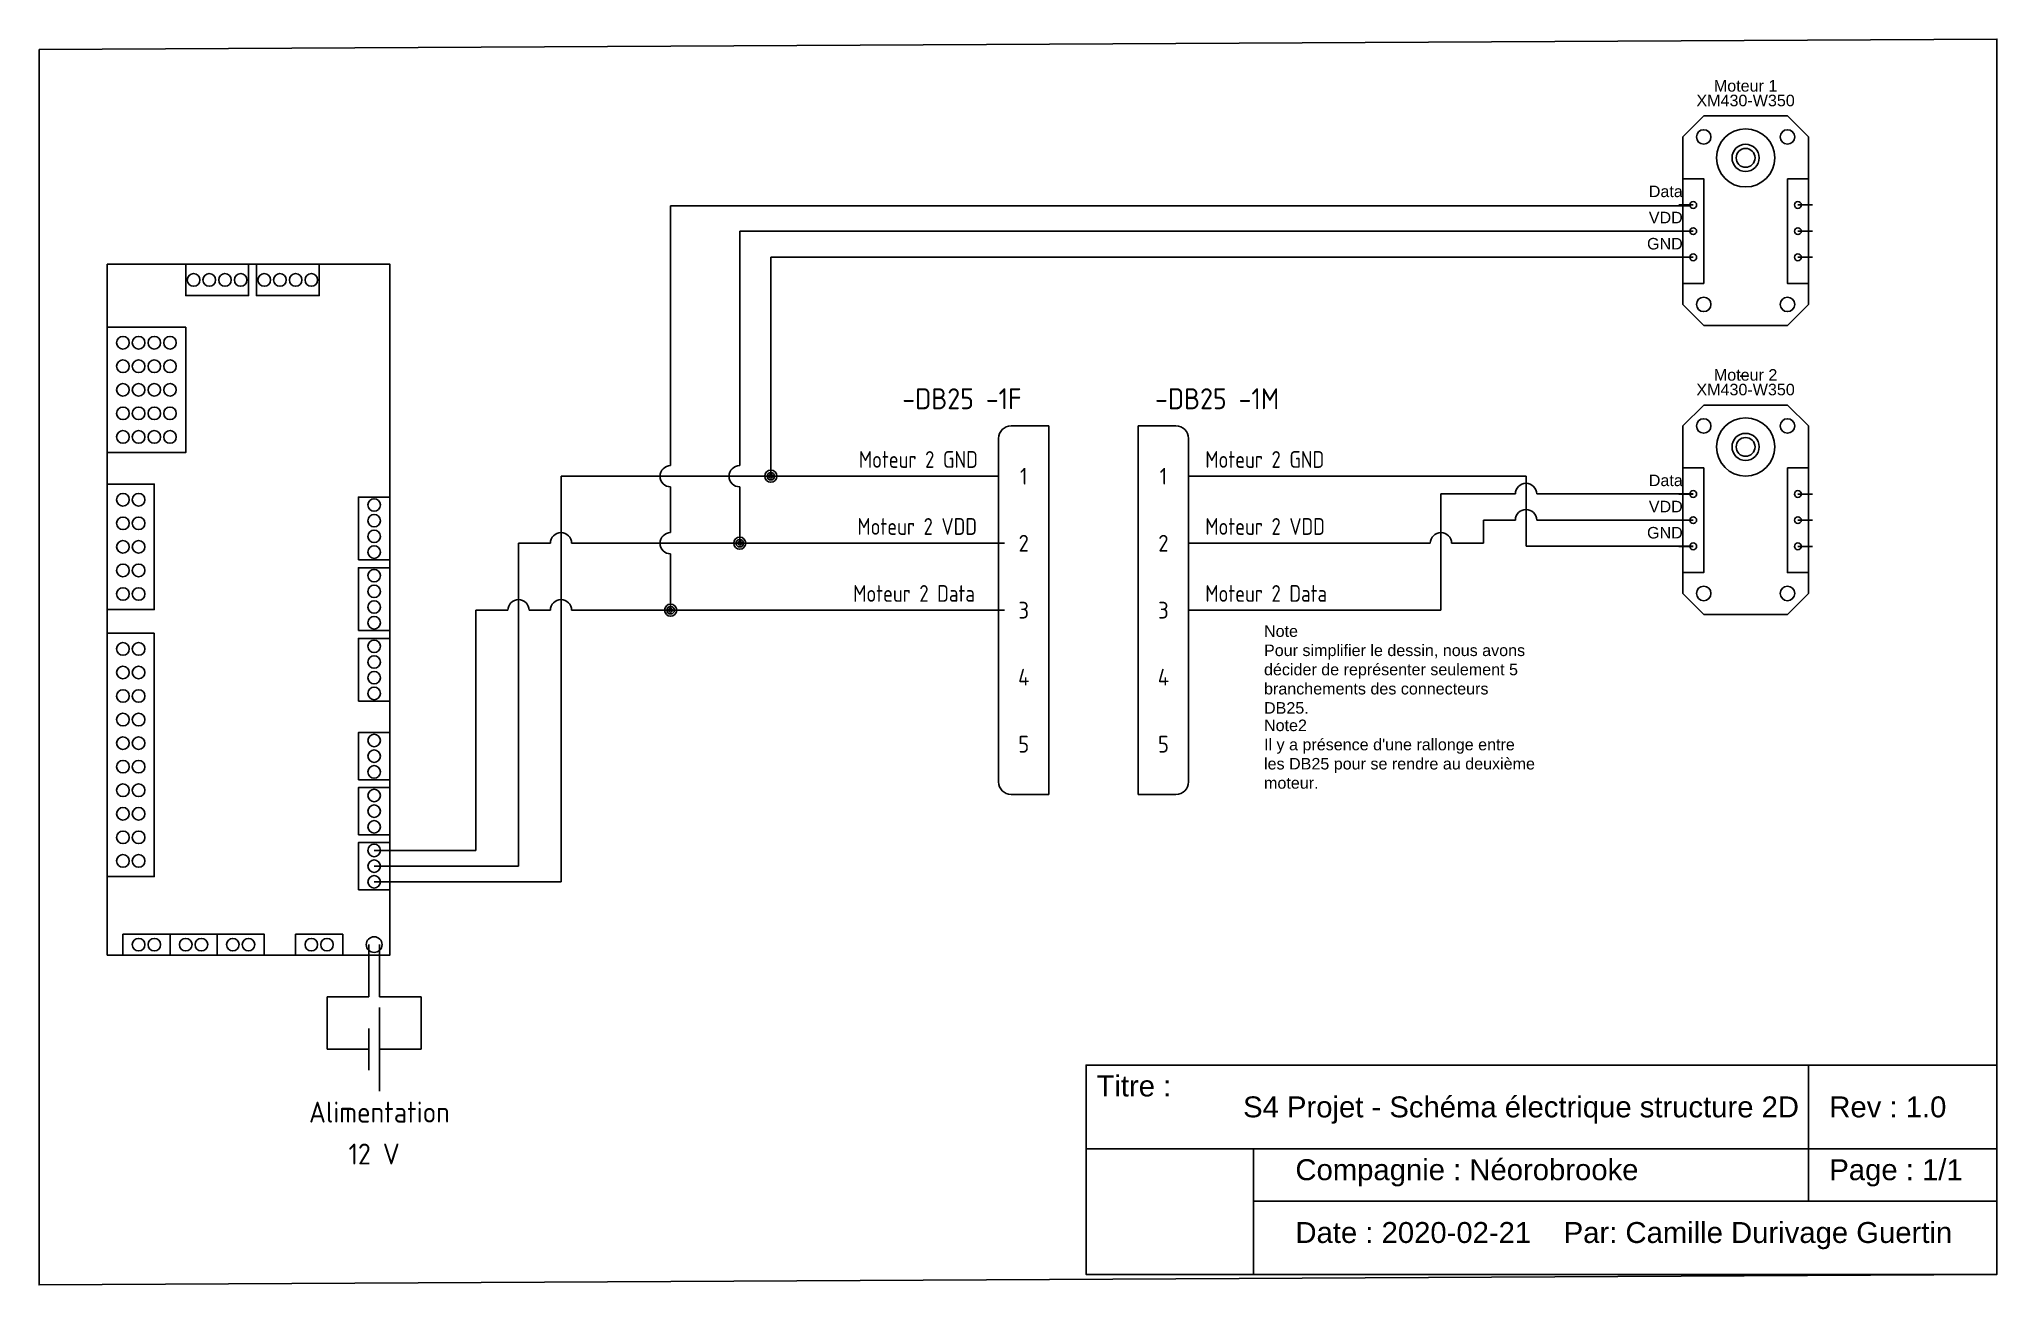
# Model space of a CAD drawing. Header units: millimetres. Extents: x 2408 to 2875, y 1748 to 2045.
import ezdxf
from ezdxf.enums import TextEntityAlignment as Align

# ---------------------------------------------------------------- set-up
doc = ezdxf.new("R2010")
doc.units = ezdxf.units.MM
for name, color, linetype in [('DESC', 150, 'Continuous'), ('MISC', 7, 'Continuous'), ('SYMS', 7, 'Continuous'), ('TAGS', 150, 'Continuous'), ('TERMS', 123, 'Continuous'), ('YEL_14_THHN', 2, 'Continuous')]:
    doc.layers.add(name, color=color, linetype=linetype)
doc.styles.get("Standard").update_dxf_attribs({"font": 'arial.ttf'})
doc.styles.add('WD_IEC', font='ISOCP2.shx', dxfattribs={"width": 0.9, "height": 4})

# ---------------------------------------------------------------- blocks, each defined once
blk = doc.blocks.new('Moteur_XM430-W350')
for p, q in [((0, 0), (5, 5)), ((5, 5), (25, 5)), ((25, 5), (30, 0)), ((0, 0), (0, -40)), ((30, 0), (30, -40)), ((2.5, -16.25), (-0.98, -16.25)), ((27.5, -16.25), (30.98, -16.25)), ((2.5, -22.5), (-0.98, -22.5)), ((27.5, -22.5), (30.98, -22.5)), ((2.5, -28.75), (-0.98, -28.75)), ((27.5, -28.75), (30.98, -28.75)), ((5, -45), (0, -40)), ((30, -40), (25, -45)), ((25, -45), (5, -45))]:
    blk.add_line(p, q)
for points in [[(0, -10), (5, -10), (5, -35), (0, -35)], [(25, -10), (30, -10), (30, -35), (25, -35)]]:
    blk.add_lwpolyline(points, close=True)
for centre, radius in [((5, 0), 1.73), ((15, -5), 6.95), ((25, 0), 1.73), ((15, -5), 3.24), ((15, -5), 2.25), ((2.5, -16.25), 0.808), ((27.5, -16.25), 0.808), ((2.5, -22.5), 0.808), ((27.5, -22.5), 0.808), ((2.5, -28.75), 0.808), ((27.5, -28.75), 0.808), ((5, -40), 1.73), ((25, -40), 1.73)]:
    blk.add_circle(centre, radius)
at = {"flags": 8}
for tag, p in [('MODÈLE', (15, 6.5)), ('NOM', (15, 10))]:
    blk.add_attdef(tag, text='', height=2.5, dxfattribs=at).set_placement(p, align=Align.BOTTOM_CENTER)
for tag, p in [('PIN1', (0, -13)), ('PIN2', (0, -19.25)), ('PIN3', (0, -25.5))]:
    blk.add_attdef(tag, text='', height=2.5, dxfattribs=at).set_placement(p, align=Align.MIDDLE_RIGHT)
blk = doc.blocks.new('OpenCR')
for points in [[(0, -165), (0, 0), (67.5, 0), (67.5, -165)], [(18.75, 0), (33.75, 0), (33.75, -7.5), (18.75, -7.5)], [(35.625, 0), (50.625, 0), (50.625, -7.5), (35.625, -7.5)], [(18.75, -15), (18.75, -45), (0, -45), (0, -15)], [(0, -52.5), (0, -82.5), (11.25, -82.5), (11.25, -52.5)], [(60, -70.625), (60, -55.625), (67.5, -55.625), (67.5, -70.625)], [(60, -87.5), (60, -72.5), (67.5, -72.5), (67.5, -87.5)], [(11.25, -88.125), (11.25, -146.25), (0, -146.25), (0, -88.125)], [(60, -104.375), (60, -89.375), (67.5, -89.375), (67.5, -104.375)], [(60, -123.125), (60, -111.875), (67.5, -111.875), (67.5, -123.125)], [(60, -136.25), (60, -125), (67.5, -125), (67.5, -136.25)], [(60, -149.375), (60, -138.125), (67.5, -138.125), (67.5, -149.375)], [(3.75, -165), (3.75, -160), (15, -160), (15, -165)], [(15, -165), (15, -160), (26.25, -160), (26.25, -165)], [(26.25, -165), (26.25, -160), (37.5, -160), (37.5, -165)], [(45, -165), (45, -160), (56.25, -160), (56.25, -165)]]:
    blk.add_lwpolyline(points, close=True)
for centre, radius in [((20.625, -3.75), 1.5), ((24.375, -3.75), 1.5), ((28.125, -3.75), 1.5), ((31.875, -3.75), 1.5), ((37.5, -3.75), 1.5), ((41.25, -3.75), 1.5), ((45, -3.75), 1.5), ((48.75, -3.75), 1.5), ((3.75, -18.75), 1.5), ((7.5, -18.75), 1.5), ((11.25, -18.75), 1.5), ((15, -18.75), 1.5), ((3.75, -24.375), 1.5), ((7.5, -24.375), 1.5), ((11.25, -24.375), 1.5), ((15, -24.375), 1.5), ((3.75, -30), 1.5), ((7.5, -30), 1.5), ((11.25, -30), 1.5), ((15, -30), 1.5), ((3.75, -35.625), 1.5), ((7.5, -35.625), 1.5), ((11.25, -35.625), 1.5), ((15, -35.625), 1.5), ((3.75, -41.25), 1.5), ((7.5, -41.25), 1.5), ((11.25, -41.25), 1.5), ((15, -41.25), 1.5), ((3.75, -56.25), 1.5), ((7.5, -56.25), 1.5), ((63.75, -57.5), 1.5), ((3.75, -61.875), 1.5), ((7.5, -61.875), 1.5), ((63.75, -61.25), 1.5), ((63.75, -65), 1.5), ((3.75, -67.5), 1.5), ((7.5, -67.5), 1.5), ((63.75, -68.75), 1.5), ((3.75, -73.125), 1.5), ((7.5, -73.125), 1.5), ((63.75, -74.375), 1.5), ((3.75, -78.75), 1.5), ((7.5, -78.75), 1.5), ((63.75, -78.125), 1.5), ((63.75, -81.875), 1.5), ((63.75, -85.625), 1.5), ((3.75, -91.875), 1.5), ((7.5, -91.875), 1.5), ((63.75, -91.25), 1.5), ((63.75, -95), 1.5), ((3.75, -97.5), 1.5), ((7.5, -97.5), 1.5), ((63.75, -98.75), 1.5), ((3.75, -103.125), 1.5), ((7.5, -103.125), 1.5), ((63.75, -102.5), 1.5), ((3.75, -108.75), 1.5), ((7.5, -108.75), 1.5), ((3.75, -114.375), 1.5), ((7.5, -114.375), 1.5), ((63.75, -113.75), 1.5), ((63.75, -117.5), 1.5), ((3.75, -120), 1.5), ((7.5, -120), 1.5), ((63.75, -121.25), 1.5), ((3.75, -125.625), 1.5), ((7.5, -125.625), 1.5), ((63.75, -126.875), 1.5), ((3.75, -131.25), 1.5), ((7.5, -131.25), 1.5), ((63.75, -130.625), 1.5), ((3.75, -136.875), 1.5), ((7.5, -136.875), 1.5), ((63.75, -134.375), 1.5), ((63.75, -140), 1.5), ((3.75, -142.5), 1.5), ((7.5, -142.5), 1.5), ((63.75, -143.75), 1.5), ((63.75, -147.5), 1.5), ((7.5, -162.5), 1.5), ((11.25, -162.5), 1.5), ((18.75, -162.5), 1.5), ((22.5, -162.5), 1.5), ((30, -162.5), 1.5), ((33.75, -162.5), 1.5), ((48.75, -162.5), 1.5), ((52.5, -162.5), 1.5), ((63.75, -162.5), 1.875)]:
    blk.add_circle(centre, radius)
at = {"flags": 10}
for tag, p in [('OLLO', (7.5, -15)), ('JTAG', (7.5, -52.5)), ('RS485', (60, -53.75)), ('GPIO', (7.5, -88.125)), ('TTL', (60, -111.5))]:
    blk.add_attdef(tag, text='', height=3, dxfattribs=at).set_placement(p, align=Align.BOTTOM_CENTER)
blk.add_attdef('OPENCR', text='', height=3.75, dxfattribs=at).set_placement((45, -18.75), align=Align.MIDDLE_CENTER)
for tag, p in [('PIN4', (60, -57.5)), ('PIN3', (60, -61.25)), ('PIN2', (60, -65)), ('PIN1', (60, -68.75)), ('PIN4', (60, -74.375)), ('PIN3', (60, -78.125)), ('PIN2', (60, -81.875)), ('PIN1', (60, -85.625)), ('PIN4', (60, -91.25)), ('PIN3', (60, -95)), ('PIN2', (60, -98.75)), ('PIN1', (60, -102.5)), ('PIN3', (60, -113.75)), ('PIN2', (60, -117.5)), ('PIN1', (60, -121.25)), ('PIN3', (60, -126.875)), ('PIN2', (60, -130.625)), ('PIN1', (60, -134.375)), ('PIN3', (60, -140)), ('PIN2', (60, -143.75)), ('PIN1', (60, -147.5))]:
    blk.add_attdef(tag, text='', height=2.625, dxfattribs=at).set_placement(p, align=Align.MIDDLE_RIGHT)
for tag, p in [('GND', (7.5, -160)), ('3.3V', (11.25, -160)), ('GND', (18.75, -160)), ('GND', (30, -160)), ('12V', (33.75, -160)), ('ALIM', (63.75, -160)), ('5V', (22.5, -160))]:
    blk.add_attdef(tag, text='', height=2.625, rotation=90, dxfattribs=at).set_placement(p, align=Align.MIDDLE_LEFT)
blk = doc.blocks.new('HBA1')
for p, q in [((0.62, -5), (0.62, 5)), ((-0.62, -2.5), (-0.62, 2.5)), ((-5, 0), (-0.62, 0)), ((0.62, 0), (5, 0))]:
    blk.add_line(p, q)
at = {"style": 'WD_IEC'}
for tag, p in [('INST', (0.62, 13.62)), ('LOC', (0.62, 10.12)), ('TAG1', (0.62, 6.62)), ('RATING1', (8.25, 2.75)), ('XREF', (0, -10)), ('DESC1', (0, -13.75)), ('DESC2', (0, -17.25)), ('DESC3', (0, -20.75))]:
    blk.add_attdef(tag, text='', height=2.5, dxfattribs=at).set_placement(p, align=Align.CENTER)
for tag, p, height, flags in [('TERM01', (-5, 1), 2, 8), ('X4TERM01', (-5, 0), 0.32, 1), ('X1TERM02', (5, 0), 0.32, 1), ('MFG', (-6.62, -3.5), 1.5, 9), ('ASSYCODE', (2.25, -2.75), 1, 1), ('CAT', (-6.62, -6), 1.5, 9), ('FAMILY', (2.25, -4.25), 1, 1), ('CATDESC', (2.25, -5.75), 1, 1)]:
    blk.add_attdef(tag, p, '', height=height, dxfattribs=dict(at, flags=flags))
at = {"style": 'WD_IEC', "flags": 8}
blk.add_attdef('TERM02', text='', height=2, dxfattribs=at).set_placement((5, 1), align=Align.RIGHT)
blk = doc.blocks.new('WDDOT')
for radius in [0.72, 0.449, 0.223]:
    blk.add_circle((0, 0), radius)
blk = doc.blocks.new('HCN1_11P_18CF')
at = {"layer": 'SYMS'}
for p, q in [((9, 12), (0, 12)), ((0, 12), (0, -76)), ((12, -73), (12, 9)), ((0, -76), (9, -76))]:
    blk.add_line(p, q, dxfattribs=at)
for centre, start, end in [((9, 9), 0, 90), ((9, -73), 270, 0)]:
    blk.add_arc(centre, 3, start, end, dxfattribs=at)
at = {"layer": 'SYMS', "style": 'WD_IEC'}
for tag, p, height in [('DESC1', (4, 51), 5), ('DESC2', (4, 44), 5), ('DESC3', (4, 37), 5), ('INST', (4, 30), 5), ('LOC', (4, 23), 5), ('TAG1', (4, 16), 5), ('XREF', (36.67, 14.83), 5), ('X1_TINY_DOT_DONT_REMOVE_01P', (12, 0), 0.0032), ('X1_TINY_DOT_DONT_REMOVE_02P', (12, -16), 0.0032), ('X1_TINY_DOT_DONT_REMOVE_03P', (12, -32), 0.0032), ('X1_TINY_DOT_DONT_REMOVE_04P', (12, -48), 0.0032), ('X1_TINY_DOT_DONT_REMOVE_05P', (12, -64), 0.0032)]:
    blk.add_attdef(tag, p, '', height=height, dxfattribs=at)
at = {"layer": 'SYMS', "linetype": 'Continuous', "style": 'WD_IEC', "width": 0.9, "flags": 8}
for tag, p in [('TERMDESC01P', (16, 2)), ('TERMDESC02P', (16, -14)), ('TERMDESC03P', (16, -30)), ('TERMDESC04P', (16, -46)), ('TERMDESC05P', (16, -62))]:
    blk.add_attdef(tag, p, '', height=4, dxfattribs=at)
at = {"layer": 'SYMS', "style": 'WD_IEC'}
for tag, p in [('TERM01P', (6, 0)), ('TERM02P', (6, -16)), ('TERM03P', (6, -32)), ('TERM04P', (6, -48)), ('TERM05P', (6, -64))]:
    blk.add_attdef(tag, text='', height=4, dxfattribs=at).set_placement(p, align=Align.MIDDLE_CENTER)
at = {"layer": 'SYMS', "style": 'WD_IEC', "flags": 1}
for tag, p, height in [('X1TERM01P', (12, 0), 0.64), ('ASSYCODE', (-10, -5), 2), ('GENDER', (5.85, -2.45), 0.64), ('WDBLKNAM', (5.95, -1.34), 0.64), ('MFG', (10.5, -7), 3), ('FAMILY', (-10, -8), 2), ('CATDESC', (-10, -11), 2), ('ACE_FLAG', (0, -6.66), 0.64), ('CAT', (10.5, -12), 3), ('X1TERM02P', (12, -16), 0.64), ('X1TERM03P', (12, -32), 0.64), ('X1TERM04P', (12, -48), 0.64), ('X1TERM05P', (12, -64), 0.64), ('X8LINK', (6, -80), 0.64)]:
    blk.add_attdef(tag, p, '', height=height, dxfattribs=at)
at = {"layer": 'SYMS', "linetype": 'Continuous', "style": 'WD_IEC', "width": 0.9, "flags": 8}
for tag, p in [('X1WIRE01P', (16, -2)), ('X1WIRE02P', (16, -18)), ('X1WIRE03P', (16, -34)), ('X1WIRE04P', (16, -50)), ('X1WIRE05P', (16, -66))]:
    blk.add_attdef(tag, text='', height=4, dxfattribs=at).set_placement(p, align=Align.TOP_LEFT)

msp = doc.modelspace()

# ---------------------------------------------------------------- linework, layer by layer
msp.add_line((2697.5, 1750), (2697.5, 1780))
for points in [[(2407.5, 2042.5), (2875, 2045), (2875, 1750), (2407.5, 1747.5)], [(2875, 1750), (2657.5, 1750), (2657.5, 1800), (2875, 1800)], [(2875, 1780), (2657.5, 1780), (2657.5, 1800), (2875, 1800)], [(2875, 1780), (2830, 1780), (2830, 1800), (2875, 1800)], [(2830, 1767.5), (2697.5, 1767.5), (2697.5, 1780), (2830, 1780)], [(2830, 1780), (2875, 1780), (2875, 1767.5), (2830, 1767.5)], [(2697.5, 1767.5), (2875, 1767.5), (2875, 1750), (2697.5, 1750)]]:
    msp.add_lwpolyline(points, close=True)
at = {"layer": 'YEL_14_THHN', "color": 140}
for p, q in [((2801.73, 2005.17), (2558.3, 2005.17)), ((2558.3, 2005.17), (2558.3, 1943.16)), ((2558.3, 1938.09), (2558.3, 1927.16)), ((2760.03, 1936.38), (2742.25, 1936.38)), ((2742.25, 1936.38), (2742.25, 1908.62)), ((2802.5, 1936.38), (2765.11, 1936.38)), ((2558.3, 1922.09), (2558.3, 1908.62)), ((2511.8, 1851.25), (2511.8, 1908.62)), ((2511.8, 1908.62), (2519.43, 1908.62)), ((2524.51, 1908.62), (2529.59, 1908.62)), ((2534.66, 1908.62), (2638, 1908.62)), ((2742.25, 1908.62), (2682, 1908.62)), ((2487.5, 1851.26), (2511.8, 1851.25))]:
    msp.add_line(p, q, dxfattribs=at)
at = {"layer": 'YEL_14_THHN', "color": 254}
for p, q in [((2802.5, 1999.15), (2574.8, 1999.15)), ((2574.8, 1999.15), (2574.8, 1943.16)), ((2574.8, 1938.09), (2574.8, 1924.62)), ((2760.03, 1930.13), (2752.41, 1930.13)), ((2752.41, 1930.13), (2752.41, 1924.62)), ((2802.5, 1930.13), (2765.11, 1930.13)), ((2521.97, 1847.5), (2521.97, 1924.62)), ((2521.97, 1924.62), (2529.59, 1924.62)), ((2534.66, 1924.62), (2638, 1924.62)), ((2739.71, 1924.62), (2682, 1924.62)), ((2752.41, 1924.62), (2744.79, 1924.62)), ((2487.5, 1847.5), (2521.97, 1847.5))]:
    msp.add_line(p, q, dxfattribs=at)
at = {"layer": 'YEL_14_THHN', "color": 40}
for p, q in [((2802.5, 1992.9), (2582.22, 1992.9)), ((2582.22, 1992.9), (2582.22, 1940.62)), ((2532.12, 1843.75), (2532.12, 1940.62)), ((2532.12, 1940.62), (2636.62, 1940.62)), ((2762.57, 1940.62), (2682, 1940.62)), ((2762.57, 1923.88), (2762.57, 1940.62)), ((2802.5, 1923.88), (2762.57, 1923.88)), ((2487.5, 1843.75), (2532.12, 1843.75))]:
    msp.add_line(p, q, dxfattribs=at)
at = {"layer": 'YEL_14_THHN'}
msp.add_line((2815.66, 1964.52), (2813.73, 1964.52), dxfattribs=at)
at = {"layer": 'YEL_14_THHN', "color": 18, "true_color": 0x000000}
for p, q in [((2486.25, 1818.75), (2486.25, 1828.75)), ((2486.25, 1816.25), (2486.25, 1818.75)), ((2476.25, 1803.75), (2476.25, 1816.25)), ((2476.25, 1816.25), (2486.25, 1816.25)), ((2477.5, 1803.75), (2476.25, 1803.75))]:
    msp.add_line(p, q, dxfattribs=at)
at = {"layer": 'YEL_14_THHN', "color": 1}
for p, q in [((2488.75, 1818.75), (2488.75, 1828.75)), ((2488.75, 1816.25), (2488.75, 1818.75)), ((2498.75, 1816.25), (2488.75, 1816.25)), ((2498.75, 1803.75), (2498.75, 1816.25)), ((2497.5, 1803.75), (2498.75, 1803.75))]:
    msp.add_line(p, q, dxfattribs=at)
at = {"layer": 'YEL_14_THHN', "color": 140}
for centre, start, end in [((2558.3, 1940.62), 90, 270), ((2762.57, 1936.38), 0, 180), ((2558.3, 1924.62), 90, 270), ((2521.97, 1908.62), 0, 180), ((2532.12, 1908.62), 0, 180)]:
    msp.add_arc(centre, 2.54, start, end, dxfattribs=at)
at = {"layer": 'YEL_14_THHN', "color": 254}
for centre, start, end in [((2574.8, 1940.62), 90, 270), ((2762.57, 1930.13), 0, 180), ((2532.12, 1924.62), 0, 180), ((2742.25, 1924.62), 0, 180)]:
    msp.add_arc(centre, 2.54, start, end, dxfattribs=at)

# ---------------------------------------------------------------- block references
ref = msp.add_blockref('Moteur_XM430-W350', (2800, 2021.65))
ref.add_attrib('PIN1', 'Data', dxfattribs={"height": 2.75, "flags": 8}).set_placement((2800, 2008.65), align=Align.MIDDLE_RIGHT)
ref.add_attrib('PIN2', 'VDD', dxfattribs={"height": 2.75, "flags": 8}).set_placement((2800, 2002.4), align=Align.MIDDLE_RIGHT)
ref.add_attrib('PIN3', 'GND', dxfattribs={"height": 2.75, "flags": 8}).set_placement((2800, 1996.15), align=Align.MIDDLE_RIGHT)
ref.add_attrib('NOM', 'Moteur 1', dxfattribs={"height": 2.75, "flags": 8}).set_placement((2815, 2031.65), align=Align.BOTTOM_CENTER)
ref.add_attrib('MODÈLE', 'XM430-W350', dxfattribs={"height": 2.75, "flags": 8}).set_placement((2815, 2028.15), align=Align.BOTTOM_CENTER)
msp.add_blockref('OpenCR', (2423.75, 1991.25))
ref = msp.add_blockref('Moteur_XM430-W350', (2800, 1952.62))
ref.add_attrib('PIN1', 'Data', dxfattribs={"height": 2.75}).set_placement((2800, 1939.63), align=Align.MIDDLE_RIGHT)
ref.add_attrib('PIN2', 'VDD', dxfattribs={"height": 2.75}).set_placement((2800, 1933.38), align=Align.MIDDLE_RIGHT)
ref.add_attrib('PIN3', 'GND', dxfattribs={"height": 2.75}).set_placement((2800, 1927.13), align=Align.MIDDLE_RIGHT)
ref.add_attrib('NOM', 'Moteur 2', dxfattribs={"height": 2.75}).set_placement((2815, 1962.62), align=Align.BOTTOM_CENTER)
ref.add_attrib('MODÈLE', 'XM430-W350', dxfattribs={"height": 2.75}).set_placement((2815, 1959.12), align=Align.BOTTOM_CENTER)
at = {"layer": 'SYMS'}
ref = msp.add_blockref('HCN1_11P_18CF', (2648.62, 1940.62), dxfattribs=dict(at, xscale=-1))
ref.add_attrib('TERMDESC01P', 'Moteur 2 GND', (2603.26, 1942.62), dxfattribs={"layer": 'TERMS', "color": 150, "linetype": 'Continuous', "height": 4, "style": 'WD_IEC', "width": 0.9, "flags": 8})
ref.add_attrib('X4_TINY_DOT_DONT_REMOVE_01P', '.', (2636.62, 1940.62), dxfattribs={"layer": 'MISC', "height": 0.0032, "style": 'WD_IEC'})
ref.add_attrib('TERM01P', '1', dxfattribs={"layer": 'TERMS', "color": 150, "height": 4, "style": 'WD_IEC'}).set_placement((2642.62, 1940.62), align=Align.MIDDLE_CENTER)
ref.add_attrib('TAG1', '-DB25 -1F', (2613.62, 1956.62), dxfattribs={"layer": 'TAGS', "height": 5, "style": 'WD_IEC'})
ref.add_attrib('TERMDESC02P', 'Moteur 2 VDD', (2602.9, 1926.62), dxfattribs={"layer": 'TERMS', "color": 150, "linetype": 'Continuous', "height": 4, "style": 'WD_IEC', "width": 0.9, "flags": 8})
ref.add_attrib('X4_TINY_DOT_DONT_REMOVE_02P', '.', (2636.62, 1924.62), dxfattribs={"layer": 'MISC', "height": 0.0032, "style": 'WD_IEC'})
ref.add_attrib('TERM02P', '2', dxfattribs={"layer": 'TERMS', "color": 150, "height": 4, "style": 'WD_IEC'}).set_placement((2642.62, 1924.62), align=Align.MIDDLE_CENTER)
ref.add_attrib('TERMDESC03P', 'Moteur 2 Data', (2601.89, 1910.62), dxfattribs={"layer": 'TERMS', "color": 150, "linetype": 'Continuous', "height": 4, "style": 'WD_IEC', "width": 0.9, "flags": 8})
ref.add_attrib('X4_TINY_DOT_DONT_REMOVE_03P', '.', (2636.62, 1908.62), dxfattribs={"layer": 'MISC', "height": 0.0032, "style": 'WD_IEC'})
ref.add_attrib('TERM03P', '3', dxfattribs={"layer": 'TERMS', "color": 150, "height": 4, "style": 'WD_IEC'}).set_placement((2642.62, 1908.62), align=Align.MIDDLE_CENTER)
ref.add_attrib('X4_TINY_DOT_DONT_REMOVE_04P', '.', (2636.62, 1892.62), dxfattribs={"layer": 'MISC', "height": 0.0032, "style": 'WD_IEC'})
ref.add_attrib('TERM04P', '4', dxfattribs={"layer": 'TERMS', "color": 150, "height": 4, "style": 'WD_IEC'}).set_placement((2642.62, 1892.62), align=Align.MIDDLE_CENTER)
ref.add_attrib('X4_TINY_DOT_DONT_REMOVE_05P', '.', (2636.62, 1876.62), dxfattribs={"layer": 'MISC', "height": 0.0032, "style": 'WD_IEC'})
ref.add_attrib('TERM05P', '5', dxfattribs={"layer": 'TERMS', "color": 150, "height": 4, "style": 'WD_IEC'}).set_placement((2642.62, 1876.62), align=Align.MIDDLE_CENTER)
ref = msp.add_blockref('HCN1_11P_18CF', (2669.98, 1940.62), dxfattribs=at)
ref.add_attrib('TERMDESC01P', 'Moteur 2 GND', (2685.98, 1942.62), dxfattribs={"layer": 'TERMS', "color": 150, "linetype": 'Continuous', "height": 4, "style": 'WD_IEC', "width": 0.9, "flags": 8})
ref.add_attrib('X1_TINY_DOT_DONT_REMOVE_01P', '.', (2681.98, 1940.62), dxfattribs={"layer": 'MISC', "height": 0.0032, "style": 'WD_IEC'})
ref.add_attrib('TERM01P', '1', dxfattribs={"layer": 'TERMS', "color": 150, "height": 4, "style": 'WD_IEC'}).set_placement((2675.98, 1940.62), align=Align.MIDDLE_CENTER)
ref.add_attrib('TAG1', '-DB25 -1M', (2673.98, 1956.62), dxfattribs={"layer": 'TAGS', "height": 5, "style": 'WD_IEC'})
ref.add_attrib('TERMDESC02P', 'Moteur 2 VDD', (2685.98, 1926.62), dxfattribs={"layer": 'TERMS', "color": 150, "linetype": 'Continuous', "height": 4, "style": 'WD_IEC', "width": 0.9, "flags": 8})
ref.add_attrib('X1_TINY_DOT_DONT_REMOVE_02P', '.', (2681.98, 1924.62), dxfattribs={"layer": 'MISC', "height": 0.0032, "style": 'WD_IEC'})
ref.add_attrib('TERM02P', '2', dxfattribs={"layer": 'TERMS', "color": 150, "height": 4, "style": 'WD_IEC'}).set_placement((2675.98, 1924.62), align=Align.MIDDLE_CENTER)
ref.add_attrib('TERMDESC03P', 'Moteur 2 Data', (2685.98, 1910.62), dxfattribs={"layer": 'TERMS', "color": 150, "linetype": 'Continuous', "height": 4, "style": 'WD_IEC', "width": 0.9, "flags": 8})
ref.add_attrib('X1_TINY_DOT_DONT_REMOVE_03P', '.', (2681.98, 1908.62), dxfattribs={"layer": 'MISC', "height": 0.0032, "style": 'WD_IEC'})
ref.add_attrib('TERM03P', '3', dxfattribs={"layer": 'TERMS', "color": 150, "height": 4, "style": 'WD_IEC'}).set_placement((2675.98, 1908.62), align=Align.MIDDLE_CENTER)
ref.add_attrib('X1_TINY_DOT_DONT_REMOVE_04P', '.', (2681.98, 1892.62), dxfattribs={"layer": 'MISC', "height": 0.0032, "style": 'WD_IEC'})
ref.add_attrib('TERM04P', '4', dxfattribs={"layer": 'TERMS', "color": 150, "height": 4, "style": 'WD_IEC'}).set_placement((2675.98, 1892.62), align=Align.MIDDLE_CENTER)
ref.add_attrib('X1_TINY_DOT_DONT_REMOVE_05P', '.', (2681.98, 1876.62), dxfattribs={"layer": 'MISC', "height": 0.0032, "style": 'WD_IEC'})
ref.add_attrib('TERM05P', '5', dxfattribs={"layer": 'TERMS', "color": 150, "height": 4, "style": 'WD_IEC'}).set_placement((2675.98, 1876.62), align=Align.MIDDLE_CENTER)
at = {"layer": 'SYMS', "xscale": 2, "yscale": 2, "zscale": 2}
msp.add_blockref('WDDOT', (2582.22, 1940.62), dxfattribs=at)
at = {"layer": 'SYMS', "color": 7, "true_color": 0xffffff, "xscale": 2, "yscale": 2, "zscale": 2}
msp.add_blockref('WDDOT', (2574.8, 1924.62), dxfattribs=at)
at = {"layer": 'SYMS', "color": 140, "xscale": 2, "yscale": 2, "zscale": 2}
msp.add_blockref('WDDOT', (2558.3, 1908.62), dxfattribs=at)
at = {"layer": 'SYMS'}
ref = msp.add_blockref('HBA1', (2487.5, 1803.75), dxfattribs=dict(at, xscale=2, yscale=2, zscale=2))
ref.add_attrib('DESC1', '12 V', dxfattribs={"layer": 'DESC', "height": 5, "style": 'WD_IEC'}).set_placement((2487.5, 1776.25), align=Align.CENTER)
ref.add_attrib('TAG1', 'Alimentation', dxfattribs={"layer": 'TAGS', "height": 5, "style": 'WD_IEC'}).set_placement((2488.75, 1786.25), align=Align.CENTER)

# ---------------------------------------------------------------- texts
msp.add_text('Titre :', height=5).set_placement((2660, 1797.5), align=Align.TOP_LEFT)
for s, p in [('S4 Projet - Schéma électrique structure 2D', (2695, 1790)), ('Rev : 1.0', (2835, 1790)), ('Compagnie : Néorobrooke', (2707.5, 1775)), ('Page : 1/1', (2835, 1775)), ('Date : 2020-02-21    Par: Camille Durivage Guertin', (2707.5, 1760))]:
    msp.add_text(s, height=5).set_placement(p, align=Align.MIDDLE_LEFT)
at = {"char_height": 2.75, "attachment_point": 1}
for s, insert in [('Note\\PPour simplifier le dessin, nous avons décider de représenter seulement 5 branchements des connecteurs DB25.', (2700, 1905)), ("Note2\\PIl y a présence d'une rallonge entre les DB25 pour se rendre au deuxième moteur.", (2700, 1882.5))]:
    msp.add_mtext_dynamic_manual_height_columns(s, width=65, gutter_width=12.5, heights=[0], dxfattribs=dict(at, insert=insert))

doc.saveas('drawing.dxf')
